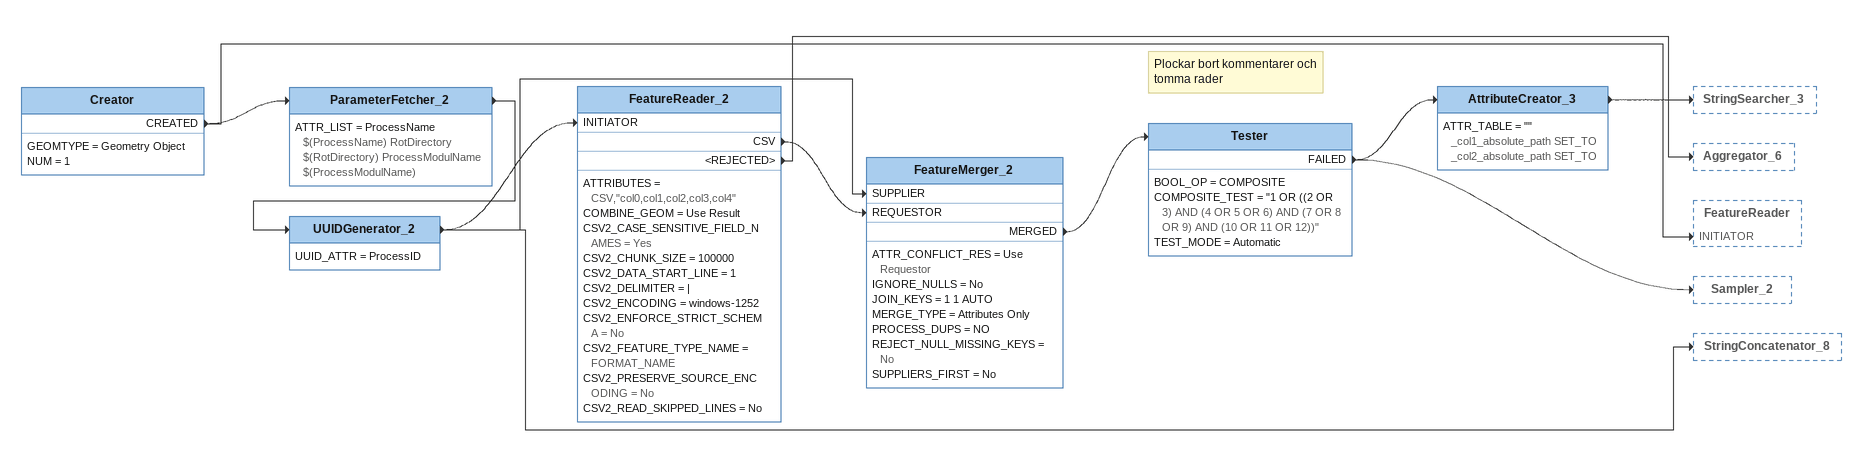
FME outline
Creator
    GEOMTYPE = Geometry Object
    NUM = 1
    CREATED -> ParameterFetcher_2
    CREATED -> FeatureReader [INITIATOR]
ParameterFetcher_2
    ATTR_LIST = ProcessName $(ProcessName) RotDirectory $(RotDirectory) ProcessModulName $(ProcessModulName)
    -> UUIDGenerator_2
UUIDGenerator_2
    UUID_ATTR = ProcessID
    -> FeatureReader_2 [INITIATOR]
    -> FeatureMerger_2 [SUPPLIER]
    -> StringConcatenator_8
FeatureReader_2
    ATTRIBUTES = CSV,"col0,col1,col2,col3,col4"
    COMBINE_GEOM = Use Result
    CSV2_CASE_SENSITIVE_FIELD_NAMES = Yes
    CSV2_CHUNK_SIZE = 100000
    CSV2_DATA_START_LINE = 1
    CSV2_DELIMITER = |
    CSV2_ENCODING = windows-1252
    CSV2_ENFORCE_STRICT_SCHEMA = No
    CSV2_FEATURE_TYPE_NAME = FORMAT_NAME
    CSV2_PRESERVE_SOURCE_ENCODING = No
    CSV2_READ_SKIPPED_LINES = No
    CSV -> FeatureMerger_2 [REQUESTOR]
    <REJECTED> -> Aggregator_6
FeatureMerger_2
    ATTR_CONFLICT_RES = Use Requestor
    IGNORE_NULLS = No
    JOIN_KEYS = 1 1 AUTO
    MERGE_TYPE = Attributes Only
    PROCESS_DUPS = NO
    REJECT_NULL_MISSING_KEYS = No
    SUPPLIERS_FIRST = No
    MERGED -> Tester
Note: Plockar bort kommentarer och tomma rader
Tester
    BOOL_OP = COMPOSITE
    COMPOSITE_TEST = "1 OR ((2 OR 3) AND (4 OR 5 OR 6) AND (7 OR 8 OR 9) AND (10 OR 11 OR 12))"
    TEST_MODE = Automatic
    FAILED -> AttributeCreator_3
    FAILED -> Sampler_2
AttributeCreator_3
    ATTR_TABLE = "" _col1_absolute_path SET_TO   _col2_absolute_path SET_TO
    -> StringSearcher_3
